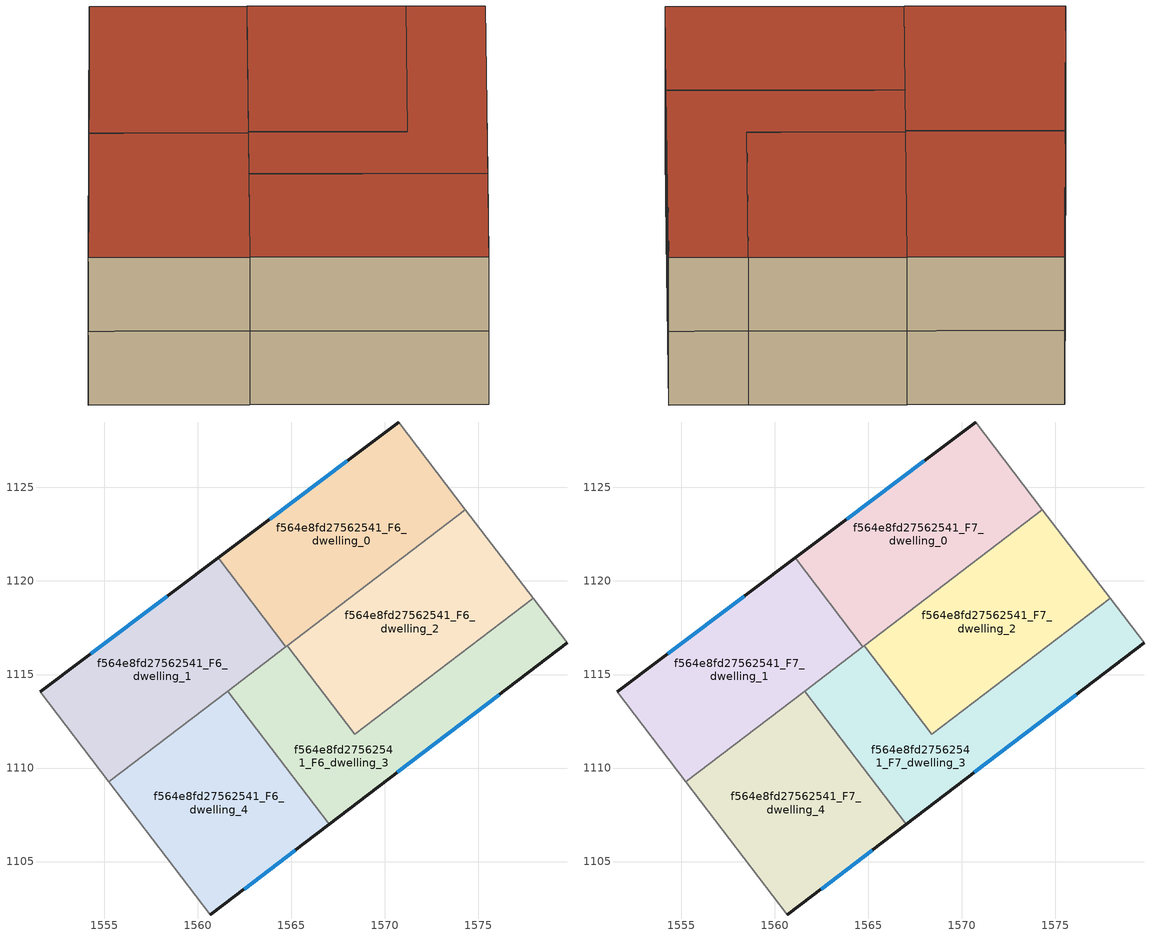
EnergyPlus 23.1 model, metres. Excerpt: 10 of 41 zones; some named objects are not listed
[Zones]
f564e8fd27562541_F6_dwelling_0
 floor to f564e8fd27562541_F5_dwelling_0 (EU_floor_Construction): 1570.75,1128.5 1574.32,1123.82 1564.72,1116.49 1561.1,1121.23 z18
 wall outside (EU_wall_Construction): 1570.75,1128.5 1561.1,1121.23 z18:21
 wall adiabatic (EU_wall_Construction): 1574.32,1123.82 1570.75,1128.5 z18:21
 wall to f564e8fd27562541_F6_dwelling_1 (EU_wall_Construction): 1561.1,1121.23 1564.72,1116.49 z18:21
 wall to f564e8fd27562541_F6_dwelling_2 (EU_wall_Construction): 1564.78,1116.54 1574.32,1123.82 z18:21
 wall to f564e8fd27562541_F6_dwelling_3 (EU_wall_Construction): 1564.72,1116.49 1564.78,1116.54 z18:21
 window (EU_Window_Construction): 1567.99,1126.42 1563.86,1123.31 z18.86:20.14
f564e8fd27562541_F6_dwelling_1
 floor to f564e8fd27562541_F5_dwelling_1 (EU_floor_Construction): 1561.1,1121.23 1564.72,1116.49 1555.24,1109.26 1551.58,1114.07 z18
 wall outside (EU_wall_Construction): 1561.1,1121.23 1551.58,1114.07 z18:21
 wall adiabatic (EU_wall_Construction): 1551.58,1114.07 1555.24,1109.26 z18:21
 wall to f564e8fd27562541_F6_dwelling_4 (EU_wall_Construction): 1555.24,1109.26 1561.6,1114.11 z18:21
 wall to f564e8fd27562541_F6_dwelling_3 (EU_wall_Construction): 1561.6,1114.11 1564.72,1116.49 z18:21
 window (EU_Window_Construction): 1558.38,1119.19 1554.3,1116.12 z18.86:20.14
f564e8fd27562541_F6_dwelling_2
 floor to f564e8fd27562541_F5_dwelling_2 (EU_floor_Construction): 1574.32,1123.82 1577.94,1119.07 1568.4,1111.8 1564.78,1116.54 z18
 wall adiabatic (EU_wall_Construction): 1577.94,1119.07 1574.32,1123.82 z18:21
 wall to f564e8fd27562541_F6_dwelling_3 (EU_wall_Construction): 1564.78,1116.54 1568.4,1111.8 1577.94,1119.07 z18:21
f564e8fd27562541_F6_dwelling_3
 floor to f564e8fd27562541_F5_dwelling_3 (EU_floor_Construction): 1577.94,1119.07 1579.75,1116.7 1567.03,1107 1561.6,1114.11 1564.78,1116.54 1568.4,1111.8 z18
 wall outside (EU_wall_Construction): 1567.03,1107 1579.75,1116.7 z18:21
 wall adiabatic (EU_wall_Construction): 1579.75,1116.7 1577.94,1119.07 z18:21
 wall to f564e8fd27562541_F6_dwelling_4 (EU_wall_Construction): 1561.6,1114.11 1567.03,1107 z18:21
 window (EU_Window_Construction): 1570.67,1109.77 1576.12,1113.93 z18.86:20.14
f564e8fd27562541_F6_dwelling_4
 floor to f564e8fd27562541_F5_dwelling_4 (EU_floor_Construction): 1561.6,1114.11 1567.03,1107 1560.67,1102.15 1555.24,1109.26 z18
 wall outside (EU_wall_Construction): 1560.67,1102.15 1567.03,1107 z18:21
 wall adiabatic (EU_wall_Construction): 1555.24,1109.26 1560.67,1102.15 z18:21
 window (EU_Window_Construction): 1562.49,1103.53 1565.22,1105.61 z18.86:20.14
f564e8fd27562541_F7_dwelling_0
 floor to f564e8fd27562541_F6_dwelling_0 (EU_floor_Construction): 1570.75,1128.5 1574.32,1123.82 1564.72,1116.49 1561.1,1121.23 z21
 wall outside (EU_wall_Construction): 1570.75,1128.5 1561.1,1121.23 z21:24
 wall adiabatic (EU_wall_Construction): 1574.32,1123.82 1570.75,1128.5 z21:24
 wall to f564e8fd27562541_F7_dwelling_1 (EU_wall_Construction): 1561.1,1121.23 1564.72,1116.49 z21:24
 wall to f564e8fd27562541_F7_dwelling_2 (EU_wall_Construction): 1564.78,1116.54 1574.32,1123.82 z21:24
 wall to f564e8fd27562541_F7_dwelling_3 (EU_wall_Construction): 1564.72,1116.49 1564.78,1116.54 z21:24
 window (EU_Window_Construction): 1567.99,1126.42 1563.86,1123.31 z21.86:23.14
 roof outside (EU_roof_Construction): 1574.32,1123.82 1570.75,1128.5 1561.1,1121.23 1564.72,1116.49 z24
f564e8fd27562541_F7_dwelling_1
 floor to f564e8fd27562541_F6_dwelling_1 (EU_floor_Construction): 1561.1,1121.23 1564.72,1116.49 1555.24,1109.26 1551.58,1114.07 z21
 wall outside (EU_wall_Construction): 1561.1,1121.23 1551.58,1114.07 z21:24
 wall adiabatic (EU_wall_Construction): 1551.58,1114.07 1555.24,1109.26 z21:24
 wall to f564e8fd27562541_F7_dwelling_4 (EU_wall_Construction): 1555.24,1109.26 1561.6,1114.11 z21:24
 wall to f564e8fd27562541_F7_dwelling_3 (EU_wall_Construction): 1561.6,1114.11 1564.72,1116.49 z21:24
 window (EU_Window_Construction): 1558.38,1119.19 1554.3,1116.12 z21.86:23.14
 roof outside (EU_roof_Construction): 1564.72,1116.49 1561.1,1121.23 1551.58,1114.07 1555.24,1109.26 z24
f564e8fd27562541_F7_dwelling_2
 floor to f564e8fd27562541_F6_dwelling_2 (EU_floor_Construction): 1574.32,1123.82 1577.94,1119.07 1568.4,1111.8 1564.78,1116.54 z21
 wall adiabatic (EU_wall_Construction): 1577.94,1119.07 1574.32,1123.82 z21:24
 wall to f564e8fd27562541_F7_dwelling_3 (EU_wall_Construction): 1564.78,1116.54 1568.4,1111.8 1577.94,1119.07 z21:24
 roof outside (EU_roof_Construction): 1577.94,1119.07 1574.32,1123.82 1564.78,1116.54 1568.4,1111.8 z24
f564e8fd27562541_F7_dwelling_3
 floor to f564e8fd27562541_F6_dwelling_3 (EU_floor_Construction): 1577.94,1119.07 1579.75,1116.7 1567.03,1107 1561.6,1114.11 1564.78,1116.54 1568.4,1111.8 z21
 wall outside (EU_wall_Construction): 1567.03,1107 1579.75,1116.7 z21:24
 wall adiabatic (EU_wall_Construction): 1579.75,1116.7 1577.94,1119.07 z21:24
 wall to f564e8fd27562541_F7_dwelling_4 (EU_wall_Construction): 1561.6,1114.11 1567.03,1107 z21:24
 window (EU_Window_Construction): 1570.67,1109.77 1576.12,1113.93 z21.86:23.14
 roof outside (EU_roof_Construction): 1579.75,1116.7 1577.94,1119.07 1568.4,1111.8 1564.78,1116.54 1561.6,1114.11 1567.03,1107 z24
f564e8fd27562541_F7_dwelling_4
 floor to f564e8fd27562541_F6_dwelling_4 (EU_floor_Construction): 1561.6,1114.11 1567.03,1107 1560.67,1102.15 1555.24,1109.26 z21
 wall outside (EU_wall_Construction): 1560.67,1102.15 1567.03,1107 z21:24
 wall adiabatic (EU_wall_Construction): 1555.24,1109.26 1560.67,1102.15 z21:24
 window (EU_Window_Construction): 1562.49,1103.53 1565.22,1105.61 z21.86:23.14
 roof outside (EU_roof_Construction): 1567.03,1107 1561.6,1114.11 1555.24,1109.26 1560.67,1102.15 z24
[Building]
EU S2 Campaign: North Axis=0; Terrain=City; Solar Distribution=FullExterior
[Site:Location]
Helsinki-Vantaa.AP: Latitude=60.317; Longitude=24.963; Time Zone=2; Elevation=54.6
[SizingPeriod:WeatherFileDays]
AnnualSizingPeriod: Begin Month=1; Begin Day of Month=1; End Month=12; End Day of Month=31; Day of Week for Start Day=Monday; Use Weather File Daylight Saving Period=No; Use Weather File Rain and Snow Indicators=No
[MATERIAL]
EU_InternalMass_Material: Roughness=MediumRough; Thickness=0.1; Conductivity=1; Density=1800; Specific Heat=900; Thermal Absorptance=0.9; Solar Absorptance=0.7; Visible Absorptance=0.7
[MATERIAL:NOMASS] Roughness=MediumRough; Thermal Absorptance=0.9; Solar Absorptance=0.7; Visible Absorptance=0.7
Name | Thermal Resistance
EU_wall_NoMass | 1.10183
EU_roof_NoMass; EU_floor_NoMass | 1.70606
[WINDOWMATERIAL:SIMPLEGLAZINGSYSTEM]
EU_Window_SimpleGlazing: UFactor=3.11035; Solar Heat Gain Coefficient=0.8; Visible Transmittance=0.8
[CONSTRUCTION]
EU_wall_Construction: EU_wall_NoMass
EU_roof_Construction: EU_roof_NoMass
EU_floor_Construction: EU_floor_NoMass
EU_Window_Construction: EU_Window_SimpleGlazing
EU_InternalMass_Construction: EU_InternalMass_Material
[ZONE] Type=1; Multiplier=1; Ceiling Height=autocalculate; Floor Area=autocalculate; Part of Total Floor Area=Yes
Name | Volume
f564e8fd27562541_F6_dwelling_0; f564e8fd27562541_F7_dwelling_0; f564e8fd27562541_F6_dwelling_1; f564e8fd27562541_F7_dwelling_1 | 214.725
f564e8fd27562541_F6_dwelling_2; f564e8fd27562541_F7_dwelling_2 | 214.7
f564e8fd27562541_F6_dwelling_3; f564e8fd27562541_F7_dwelling_3 | 214.767
f564e8fd27562541_F6_dwelling_4; f564e8fd27562541_F7_dwelling_4 | 214.723
[INTERNALMASS] Construction=EU_InternalMass_Construction
Name | Zone or ZoneList | Surface Area
f564e8fd27562541_F6_dwelling_0_EU_InternalMass | f564e8fd27562541_F6_dwelling_0 | 71.5748
f564e8fd27562541_F6_dwelling_1_EU_InternalMass | f564e8fd27562541_F6_dwelling_1 | 71.5771
f564e8fd27562541_F6_dwelling_2_EU_InternalMass | f564e8fd27562541_F6_dwelling_2 | 71.566
f564e8fd27562541_F6_dwelling_3_EU_InternalMass | f564e8fd27562541_F6_dwelling_3 | 71.5885
f564e8fd27562541_F6_dwelling_4_EU_InternalMass | f564e8fd27562541_F6_dwelling_4 | 71.5768
f564e8fd27562541_F7_dwelling_0_EU_InternalMass | f564e8fd27562541_F7_dwelling_0 | 71.5748
f564e8fd27562541_F7_dwelling_1_EU_InternalMass | f564e8fd27562541_F7_dwelling_1 | 71.5771
f564e8fd27562541_F7_dwelling_2_EU_InternalMass | f564e8fd27562541_F7_dwelling_2 | 71.566
f564e8fd27562541_F7_dwelling_3_EU_InternalMass | f564e8fd27562541_F7_dwelling_3 | 71.5885
f564e8fd27562541_F7_dwelling_4_EU_InternalMass | f564e8fd27562541_F7_dwelling_4 | 71.5768
[OTHEREQUIPMENT] Fuel Type=Electricity; Design Level Calculation Method=Watts/Area; Power per Zone Floor Area=1; Fraction Latent=0; Fraction Radiant=0; Fraction Lost=0; Carbon Dioxide Generation Rate=0; EndUse Subcategory=EU_Step8_InternalGains
Name | Zone or ZoneList or Space or SpaceList | Schedule
EU_Step8_InternalGain_f564e8fd27562541_F6_dwelling_0_f000 | f564e8fd27562541_F6_dwelling_0 | EU_Step8_GainSchedule_f564e8fd27562541_F6_dwelling_0_f000
EU_Step8_InternalGain_f564e8fd27562541_F6_dwelling_1_f000 | f564e8fd27562541_F6_dwelling_1 | EU_Step8_GainSchedule_f564e8fd27562541_F6_dwelling_1_f000
EU_Step8_InternalGain_f564e8fd27562541_F6_dwelling_2_f000 | f564e8fd27562541_F6_dwelling_2 | EU_Step8_GainSchedule_f564e8fd27562541_F6_dwelling_2_f000
EU_Step8_InternalGain_f564e8fd27562541_F6_dwelling_3_f000 | f564e8fd27562541_F6_dwelling_3 | EU_Step8_GainSchedule_f564e8fd27562541_F6_dwelling_3_f000
EU_Step8_InternalGain_f564e8fd27562541_F6_dwelling_4_f000 | f564e8fd27562541_F6_dwelling_4 | EU_Step8_GainSchedule_f564e8fd27562541_F6_dwelling_4_f000
EU_Step8_InternalGain_f564e8fd27562541_F7_dwelling_0_f000 | f564e8fd27562541_F7_dwelling_0 | EU_Step8_GainSchedule_f564e8fd27562541_F7_dwelling_0_f000
EU_Step8_InternalGain_f564e8fd27562541_F7_dwelling_1_f000 | f564e8fd27562541_F7_dwelling_1 | EU_Step8_GainSchedule_f564e8fd27562541_F7_dwelling_1_f000
EU_Step8_InternalGain_f564e8fd27562541_F7_dwelling_2_f000 | f564e8fd27562541_F7_dwelling_2 | EU_Step8_GainSchedule_f564e8fd27562541_F7_dwelling_2_f000
EU_Step8_InternalGain_f564e8fd27562541_F7_dwelling_3_f000 | f564e8fd27562541_F7_dwelling_3 | EU_Step8_GainSchedule_f564e8fd27562541_F7_dwelling_3_f000
EU_Step8_InternalGain_f564e8fd27562541_F7_dwelling_4_f000 | f564e8fd27562541_F7_dwelling_4 | EU_Step8_GainSchedule_f564e8fd27562541_F7_dwelling_4_f000
[ZONEVENTILATION:DESIGNFLOWRATE] Schedule=EU_AlwaysOn; Design Flow Rate Calculation Method=AirChanges/Hour; Air Changes per Hour=0.756316; Ventilation Type=Natural; Fan Pressure Rise=0; Fan Total Efficiency=1; Constant Term Coefficient=1; Temperature Term Coefficient=0; Velocity Term Coefficient=0; Velocity Squared Term Coefficient=0; Minimum Indoor Temperature=-100; Maximum Indoor Temperature=100; Delta Temperature=-100; Minimum Outdoor Temperature=-100; Maximum Outdoor Temperature=100; Maximum Wind Speed=40
Name | Zone or ZoneList or Space or SpaceList
EU_ConstantAir_f564e8fd27562541_F6_dwelling_0 | f564e8fd27562541_F6_dwelling_0
EU_ConstantAir_f564e8fd27562541_F6_dwelling_1 | f564e8fd27562541_F6_dwelling_1
EU_ConstantAir_f564e8fd27562541_F6_dwelling_2 | f564e8fd27562541_F6_dwelling_2
EU_ConstantAir_f564e8fd27562541_F6_dwelling_3 | f564e8fd27562541_F6_dwelling_3
EU_ConstantAir_f564e8fd27562541_F6_dwelling_4 | f564e8fd27562541_F6_dwelling_4
EU_ConstantAir_f564e8fd27562541_F7_dwelling_0 | f564e8fd27562541_F7_dwelling_0
EU_ConstantAir_f564e8fd27562541_F7_dwelling_1 | f564e8fd27562541_F7_dwelling_1
EU_ConstantAir_f564e8fd27562541_F7_dwelling_2 | f564e8fd27562541_F7_dwelling_2
EU_ConstantAir_f564e8fd27562541_F7_dwelling_3 | f564e8fd27562541_F7_dwelling_3
EU_ConstantAir_f564e8fd27562541_F7_dwelling_4 | f564e8fd27562541_F7_dwelling_4
[HVACTEMPLATE:ZONE:IDEALLOADSAIRSYSTEM] System Availability Schedule=EU_AlwaysOn; Maximum Heating Supply Air Temperature=50; Minimum Cooling Supply Air Temperature=13; Maximum Heating Supply Air Humidity Ratio=0.0156; Minimum Cooling Supply Air Humidity Ratio=0.0077; Heating Limit=NoLimit; Cooling Limit=NoLimit; Heating Availability Schedule=EU_AlwaysOn; Cooling Availability Schedule=EU_CoolingOff; Dehumidification Control Type=ConstantSensibleHeatRatio; Cooling Sensible Heat Ratio=0.7; Dehumidification Setpoint=60; Humidification Control Type=None; Humidification Setpoint=30; Outdoor Air Method=None; Outdoor Air Flow Rate per Person=0.00944; Outdoor Air Flow Rate per Zone Floor Area=0; Outdoor Air Flow Rate per Zone=0; Demand Controlled Ventilation Type=None; Outdoor Air Economizer Type=NoEconomizer; Heat Recovery Type=None; Sensible Heat Recovery Effectiveness=0.7; Latent Heat Recovery Effectiveness=0.65
Name | Template Thermostat
f564e8fd27562541_F6_dwelling_0 | EU_HeatOnly_f564e8fd27562541_F6_dwelling_0
f564e8fd27562541_F6_dwelling_1 | EU_HeatOnly_f564e8fd27562541_F6_dwelling_1
f564e8fd27562541_F6_dwelling_2 | EU_HeatOnly_f564e8fd27562541_F6_dwelling_2
f564e8fd27562541_F6_dwelling_3 | EU_HeatOnly_f564e8fd27562541_F6_dwelling_3
f564e8fd27562541_F6_dwelling_4 | EU_HeatOnly_f564e8fd27562541_F6_dwelling_4
f564e8fd27562541_F7_dwelling_0 | EU_HeatOnly_f564e8fd27562541_F7_dwelling_0
f564e8fd27562541_F7_dwelling_1 | EU_HeatOnly_f564e8fd27562541_F7_dwelling_1
f564e8fd27562541_F7_dwelling_2 | EU_HeatOnly_f564e8fd27562541_F7_dwelling_2
f564e8fd27562541_F7_dwelling_3 | EU_HeatOnly_f564e8fd27562541_F7_dwelling_3
f564e8fd27562541_F7_dwelling_4 | EU_HeatOnly_f564e8fd27562541_F7_dwelling_4
[SIZING:ZONE] Zone Cooling Design Supply Air Temperature Input Method=SupplyAirTemperature; Zone Cooling Design Supply Air Temperature=13; Zone Heating Design Supply Air Temperature Input Method=SupplyAirTemperature; Zone Heating Design Supply Air Temperature=50; Zone Cooling Design Supply Air Humidity Ratio=0.008; Zone Heating Design Supply Air Humidity Ratio=0.008; Cooling Design Air Flow Method=DesignDay; Cooling Design Air Flow Rate=0; Cooling Minimum Air Flow per Zone Floor Area=0.000762; Cooling Minimum Air Flow=0; Cooling Minimum Air Flow Fraction=0.2; Heating Design Air Flow Method=DesignDay; Heating Design Air Flow Rate=0; Heating Maximum Air Flow per Zone Floor Area=0.002032; Heating Maximum Air Flow=0.141576; Heating Maximum Air Flow Fraction=0.3; Account for Dedicated Outdoor Air System=No; Dedicated Outdoor Air System Control Strategy=NeutralSupplyAir; Dedicated Outdoor Air Low Setpoint Temperature for Design=autosize; Dedicated Outdoor Air High Setpoint Temperature for Design=autosize; Zone Load Sizing Method=Sensible Load Only No Latent Load; Zone Latent Cooling Design Supply Air Humidity Ratio Input Method=HumidityRatioDifference; Zone Cooling Design Supply Air Humidity Ratio Difference=0.005; Zone Latent Heating Design Supply Air Humidity Ratio Input Method=HumidityRatioDifference; Zone Humidification Design Supply Air Humidity Ratio Difference=0.005
f564e8fd27562541_F6_dwelling_0; f564e8fd27562541_F6_dwelling_1; f564e8fd27562541_F6_dwelling_2; f564e8fd27562541_F6_dwelling_3; f564e8fd27562541_F6_dwelling_4; f564e8fd27562541_F7_dwelling_0; f564e8fd27562541_F7_dwelling_1; f564e8fd27562541_F7_dwelling_2; f564e8fd27562541_F7_dwelling_3; f564e8fd27562541_F7_dwelling_4
[SCHEDULE:CONSTANT]
Name | Hourly Value
EU_AlwaysOn | 1
EU_CoolingOff | 0
[SCHEDULE:FILE] Column Number=1; Rows to Skip at Top=0; Number of Hours of Data=8760; Column Separator=Comma; Interpolate to Timestep=No; Minutes per Item=60; Adjust Schedule for Daylight Savings=Yes
Name | File
EU_Step8_GainSchedule_f564e8fd27562541_F6_dwelling_0_f000 | ../../schedules/f564e8fd27562541/f564e8fd27562541_F6_dwelling_0_f000_gain.csv
EU_Step8_GainSchedule_f564e8fd27562541_F6_dwelling_1_f000 | ../../schedules/f564e8fd27562541/f564e8fd27562541_F6_dwelling_1_f000_gain.csv
EU_Step8_GainSchedule_f564e8fd27562541_F6_dwelling_2_f000 | ../../schedules/f564e8fd27562541/f564e8fd27562541_F6_dwelling_2_f000_gain.csv
EU_Step8_GainSchedule_f564e8fd27562541_F6_dwelling_3_f000 | ../../schedules/f564e8fd27562541/f564e8fd27562541_F6_dwelling_3_f000_gain.csv
EU_Step8_GainSchedule_f564e8fd27562541_F6_dwelling_4_f000 | ../../schedules/f564e8fd27562541/f564e8fd27562541_F6_dwelling_4_f000_gain.csv
EU_Step8_GainSchedule_f564e8fd27562541_F7_dwelling_0_f000 | ../../schedules/f564e8fd27562541/f564e8fd27562541_F7_dwelling_0_f000_gain.csv
EU_Step8_GainSchedule_f564e8fd27562541_F7_dwelling_1_f000 | ../../schedules/f564e8fd27562541/f564e8fd27562541_F7_dwelling_1_f000_gain.csv
EU_Step8_GainSchedule_f564e8fd27562541_F7_dwelling_2_f000 | ../../schedules/f564e8fd27562541/f564e8fd27562541_F7_dwelling_2_f000_gain.csv
EU_Step8_GainSchedule_f564e8fd27562541_F7_dwelling_3_f000 | ../../schedules/f564e8fd27562541/f564e8fd27562541_F7_dwelling_3_f000_gain.csv
EU_Step8_GainSchedule_f564e8fd27562541_F7_dwelling_4_f000 | ../../schedules/f564e8fd27562541/f564e8fd27562541_F7_dwelling_4_f000_gain.csv
